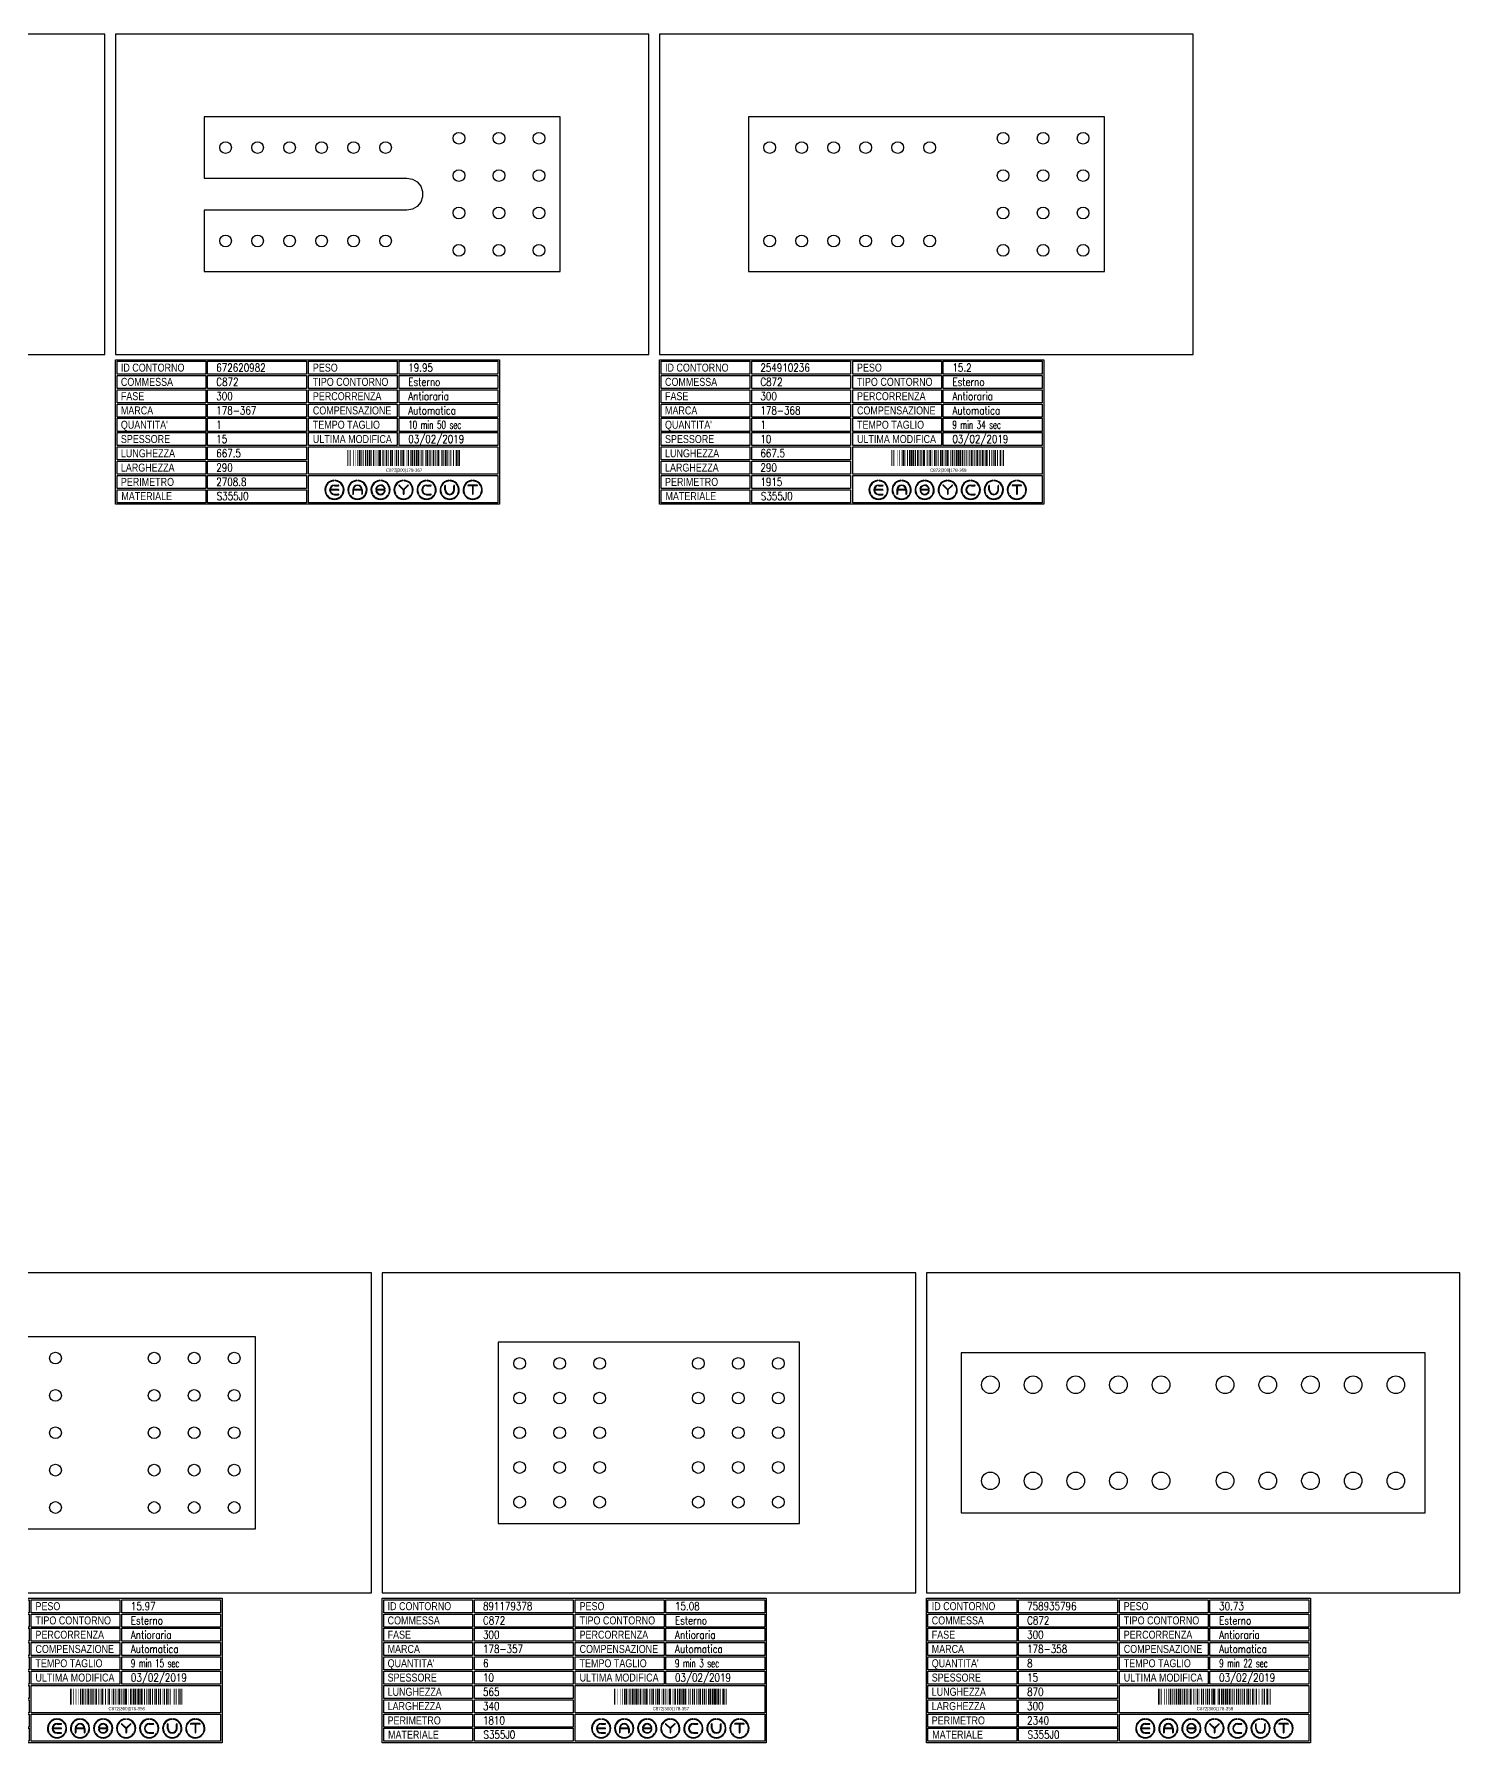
# Model space of a CAD drawing. Header units: millimetres. Extents: x 10000 to 53102, y 10000 to 35064.
# Drawn here: x 18008 to 20680, y 10000 to 13202 of the extents above; entities that cross this region are included whole.
import ezdxf
from ezdxf.enums import TextEntityAlignment as Align

# ---------------------------------------------------------------- set-up
doc = ezdxf.new("R2010")
doc.units = ezdxf.units.MM
doc.styles.add('EasyCutStyle', font='romans.shx', dxfattribs={"width": 0.8})
doc.styles.add('EasyCutStyle1', font='arial.ttf', dxfattribs={"width": 0.8})

# ---------------------------------------------------------------- blocks, each defined once
blk = doc.blocks.new('BlockShape01')
at = {"color": 253}
blk.add_lwpolyline([(0, 0), (720, 0), (720, -271), (0, -271)], close=True, dxfattribs=at)
at = {"color": 2}
for points in [[(3, -2.9), (169.3, -2.9), (169.3, -27.3), (3, -27.3)], [(3, -2.9), (169.3, -2.9), (169.3, -27.3), (3, -27.3)], [(3, -29.6), (169.3, -29.6), (169.3, -54), (3, -54)], [(361.9, -2.9), (528.3, -2.9), (528.3, -27.3), (361.9, -27.3)], [(361.9, -29.6), (528.3, -29.6), (528.3, -54), (361.9, -54)], [(3, -56.4), (169.3, -56.4), (169.3, -80.8), (3, -80.8)], [(361.9, -56.4), (528.3, -56.4), (528.3, -80.8), (361.9, -80.8)], [(3, -83.1), (169.3, -83.1), (169.3, -107.6), (3, -107.6)], [(361.9, -83.1), (528.3, -83.1), (528.3, -107.6), (361.9, -107.6)], [(3, -109.9), (169.3, -109.9), (169.3, -134.3), (3, -134.3)], [(361.9, -109.9), (528.3, -109.9), (528.3, -134.3), (361.9, -134.3)], [(3, -136.7), (169.3, -136.7), (169.3, -161.1), (3, -161.1)], [(361.9, -136.7), (528.3, -136.7), (528.3, -161.1), (361.9, -161.1)], [(3, -163.4), (169.3, -163.4), (169.3, -187.9), (3, -187.9)], [(3, -190.2), (169.3, -190.2), (169.3, -214.6), (3, -214.6)], [(3, -217), (169.3, -217), (169.3, -241.4), (3, -241.4)], [(3, -243.7), (169.3, -243.7), (169.3, -268.1), (3, -268.1)]]:
    blk.add_lwpolyline(points, close=True, dxfattribs=at)
at = {"color": 1}
for points in [[(172.7, -2.9), (358.1, -2.9), (358.1, -27.3), (172.7, -27.3)], [(172.7, -29.6), (358.1, -29.6), (358.1, -54), (172.7, -54)], [(531.6, -2.9), (717, -2.9), (717, -27.3), (531.6, -27.3)], [(531.6, -29.6), (717, -29.6), (717, -54), (531.6, -54)], [(172.7, -56.4), (358.1, -56.4), (358.1, -80.8), (172.7, -80.8)], [(531.6, -56.4), (717, -56.4), (717, -80.8), (531.6, -80.8)], [(172.7, -83.1), (358.1, -83.1), (358.1, -107.6), (172.7, -107.6)], [(531.6, -83.1), (717, -83.1), (717, -107.6), (531.6, -107.6)], [(172.7, -109.9), (358.1, -109.9), (358.1, -134.3), (172.7, -134.3)], [(531.6, -109.9), (717, -109.9), (717, -134.3), (531.6, -134.3)], [(172.7, -136.7), (358.1, -136.7), (358.1, -161.1), (172.7, -161.1)], [(531.6, -136.7), (717, -136.7), (717, -161.1), (531.6, -161.1)], [(172.7, -163.4), (358.1, -163.4), (358.1, -187.9), (172.7, -187.9)], [(172.7, -190.2), (358.1, -190.2), (358.1, -214.6), (172.7, -214.6)], [(361.9, -163.4), (717, -163.4), (717, -214.6), (361.9, -214.6)], [(172.7, -217), (358.1, -217), (358.1, -241.4), (172.7, -241.4)], [(361.9, -217), (717, -217), (717, -268.1), (361.9, -268.1)], [(172.7, -243.7), (358.1, -243.7), (358.1, -268.1), (172.7, -268.1)]]:
    blk.add_lwpolyline(points, close=True, dxfattribs=at)
at = {"color": 161, "style": 'EasyCutStyle1', "width": 0.8}
for s, p in [('ID CONTORNO', (10.1, -22.4)), ('PESO', (370, -22.4)), ('COMMESSA', (10.1, -49.1)), ('FASE', (10.1, -75.9)), ('TIPO CONTORNO', (370, -49.1)), ('PERCORRENZA', (370, -75.9)), ('MARCA', (10.1, -102.6)), ('COMPENSAZIONE', (370, -102.6)), ("QUANTITA'", (10.1, -129.4)), ('TEMPO TAGLIO', (370, -129.4)), ('SPESSORE', (10.1, -156.2)), ('ULTIMA MODIFICA', (370, -156.2)), ('LUNGHEZZA', (10.1, -182.9)), ('LARGHEZZA', (10.1, -209.7)), ('PERIMETRO', (10.1, -236.5)), ('MATERIALE', (11, -263.2))]:
    blk.add_text(s, height=15, dxfattribs=at).set_placement(p)
at = {"style": 'EasyCutStyle'}
for tag, p, width in [('IDSHAPE', (188.9, -22.4), 0.8), ('WEIGTHSHAPE', (548.8, -22.4), 0.8), ('ORDERSHAPE', (188.9, -49.1), 0.8), ('PHASESHAPE', (188.9, -75.9), 0.8), ('TYPESHAPE', (548.8, -49.1), 0.8), ('JOUSHAPE', (548.8, -75.9), 0.8), ('MKSHAPE', (188.9, -102.6), 0.8), ('COMPSHAPE', (548.8, -102.6), 0.8), ('QTASHAPE', (188.9, -129.4), 0.8), ('TIMECUTSHAPE', (548.8, -129.4), 0.65), ('TKSHAPE', (188.9, -156.2), 0.8), ('LASTMODIFYSHAPE', (548.8, -156.2), 0.8), ('LENGTHSHAPE', (188.9, -182.9), 0.8), ('HEIGHTSHAPE', (188.9, -209.7), 0.8), ('PERIMETERSHAPE', (188.9, -236.5), 0.8), ('MATSHAPE', (189.8, -263.2), 0.8)]:
    blk.add_attdef(tag, p, '', height=15, dxfattribs=dict(at, width=width))
blk = doc.blocks.new('Logo')
for color, points in [(140, [(-144.9, -7.2, -1), (-145.9, -7.6, -0.520567), (-131.2, 17.9, -1), (-131.1, 16.9, 0.520567)]), (256, [(-121.7, 0.5), (-137.5, 0.5, -0.394366), (-129.6, 7.9), (-121.7, 7.9, 1), (-121.7, 9), (-129.6, 9, 1), (-129.6, -9), (-121.7, -9, 1), (-121.7, -7.9), (-129.6, -7.9, -0.394366), (-137.5, -0.5), (-121.7, -0.5, 1)]), (140, [(-114.3, -7.2, 1), (-113.3, -7.6, 0.520567), (-128, 17.9, 0.916853), (-128.2, 16.9, 0.043377), (-128.1, 16.9, -0.520567)]), (140, [(-101.7, -7.2, -1), (-102.7, -7.6, -0.520567), (-88, 17.9, -1), (-87.9, 16.9, 0.520567)]), (140, [(-71.1, -7.2, 1), (-70.1, -7.6, 0.520567), (-84.8, 17.9, 1), (-84.9, 16.9, -0.520567)]), (140, [(-58.5, -7.2, -1), (-59.5, -7.6, -0.520567), (-44.8, 17.9, -1), (-44.7, 16.9, 0.520567)]), (256, [(-36.6, -0.5, -0.486114), (-35.5, -1.9, -0.776377), (-50.9, -2, 1), (-51.9, -2.3, 0.776377), (-34.5, -2.1, 0.486114), (-36.6, 0.5), (-49.8, 0.5, -0.486114), (-50.9, 1.9, -0.776377), (-35.5, 2, 1), (-34.5, 2.3, 0.776377), (-51.9, 2.1, 0.486114), (-49.8, -0.5)]), (140, [(-27.9, -7.2, 1), (-26.9, -7.6, 0.520567), (-41.6, 17.9, 1), (-41.7, 16.9, -0.520567)]), (140, [(-15.3, -7.2, -1), (-16.3, -7.6, -0.520567), (-1.6, 17.9, -1), (-1.5, 16.9, 0.520567)]), (256, [(0, 0.8), (-8.1, 8.8, 1), (-8.8, 8.1), (-0.5, -0.2), (-0.5, -7.9, 1), (0.5, -7.9), (0.5, -0.2), (8.8, 8.1, 1), (8.1, 8.8)]), (140, [(15.3, -7.2, 1), (16.3, -7.6, 0.520567), (1.6, 17.9, 1), (1.5, 16.9, -0.520567)]), (140, [(27.9, -7.2, -1), (26.9, -7.6, -0.520567), (41.6, 17.9, -1), (41.7, 16.9, 0.520567)]), (256, [(43.2, -9), (51.1, -9, 1), (51.1, -7.9), (43.2, -7.9, -1), (43.2, 7.9), (51.1, 7.9, 1), (51.1, 9), (43.2, 9, 1)]), (140, [(58.5, -7.2, 1), (59.5, -7.6, 0.520567), (44.8, 17.9, 1), (44.7, 16.9, -0.520567)]), (140, [(71.1, -7.2, -1), (70.1, -7.6, -0.520567), (84.8, 17.9, -1), (84.9, 16.9, 0.520567)]), (256, [(78.5, 0), (78.5, 7.9, 1), (77.4, 7.9), (77.4, 0, 1), (95.4, 0), (95.4, 7.9, 1), (94.3, 7.9), (94.3, 0, -1)]), (140, [(101.7, -7.2, 1), (102.7, -7.6, 0.520567), (88, 17.9, 1), (87.9, 16.9, -0.520567)]), (140, [(114.3, -7.2, -1), (113.3, -7.6, -0.520567), (128, 17.9, -1), (128.1, 16.9, 0.520567)]), (256, [(121.1, 9, 1), (121.1, 7.9), (129.1, 7.9), (129.1, -7.9, 1), (130.1, -7.9), (130.1, 7.9), (138.1, 7.9, 1), (138.1, 9)]), (140, [(144.9, -7.2, 1), (145.9, -7.6, 0.520567), (131.2, 17.9, 1), (131.1, 16.9, -0.520567)]), (140, [(-114.9, -10.3, 1), (-115.7, -9.7, -0.520567), (-143.5, -9.7, 1), (-144.3, -10.3, 0.520567)]), (140, [(-71.7, -10.3, 1), (-72.5, -9.7, -0.520567), (-100.3, -9.7, 1), (-101.1, -10.3, 0.520567)]), (140, [(-28.5, -10.3, 1), (-29.3, -9.7, -0.520567), (-57.1, -9.7, 1), (-57.9, -10.3, 0.520567)]), (140, [(14.7, -10.3, 1), (13.9, -9.7, -0.520567), (-13.9, -9.7, 1), (-14.7, -10.3, 0.520567)]), (140, [(57.9, -10.3, 1), (57.1, -9.7, -0.520567), (29.3, -9.7, 1), (28.5, -10.3, 0.520567)]), (140, [(101.1, -10.3, 1), (100.3, -9.7, -0.520567), (72.5, -9.7, 1), (71.7, -10.3, 0.520567)]), (140, [(144.3, -10.3, 1), (143.5, -9.7, -0.520567), (115.7, -9.7, 1), (114.9, -10.3, 0.520567)])]:
    blk.add_hatch(color=color).paths.add_polyline_path(points)
h = blk.add_hatch(color=256)
h.paths.add_polyline_path([(-78.5, -0.5), (-78.5, -7.9, 1), (-77.4, -7.9), (-77.4, 0, 1), (-95.4, 0), (-95.4, -7.9, 1), (-94.3, -7.9), (-94.3, -0.5)])
h.paths.add_polyline_path([(-94.3, 0.5, -0.933992), (-78.5, 0.5)], flags=16)
for p, q in [((-121.7, 0.5), (-137.5, 0.5)), ((-129.6, 9), (-121.7, 9)), ((-129.6, 7.9), (-121.7, 7.9)), ((-95.4, 0), (-95.4, -7.9)), ((-78.5, 0.5), (-94.3, 0.5)), ((-77.4, 0), (-77.4, -7.9)), ((-36.6, 0.5), (-49.8, 0.5)), ((-0.5, -0.2), (-8.8, 8.1)), ((0, 0.8), (-8.1, 8.8)), ((0, 0.8), (8.1, 8.8)), ((0.5, -0.2), (8.8, 8.1)), ((43.2, 9), (51.1, 9)), ((43.2, 7.9), (51.1, 7.9)), ((77.4, 0), (77.4, 7.9)), ((78.5, 0), (78.5, 7.9)), ((94.3, 0), (94.3, 7.9)), ((95.4, 0), (95.4, 7.9)), ((138.1, 9), (121.1, 9)), ((129.1, 7.9), (121.1, 7.9)), ((129.1, 7.9), (129.1, -7.9)), ((130.1, 7.9), (130.1, -7.9)), ((138.1, 7.9), (130.1, 7.9)), ((-121.7, -0.5), (-137.5, -0.5)), ((-129.6, -7.9), (-121.7, -7.9)), ((-129.6, -9), (-121.7, -9)), ((-94.3, -0.5), (-94.3, -7.9)), ((-78.5, -0.5), (-94.3, -0.5)), ((-78.5, -0.5), (-78.5, -7.9)), ((-36.6, -0.5), (-49.8, -0.5)), ((-0.5, -0.2), (-0.5, -7.9)), ((0.5, -0.2), (0.5, -7.9)), ((43.2, -7.9), (51.1, -7.9)), ((43.2, -9), (51.1, -9))]:
    blk.add_line(p, q)
at = {"color": 140}
for centre, radius, start, end in [((-129.6, 0), 18, 95, 205), ((-129.6, 0), 16.9, 95, 205), ((-131.1, 17.4), 0.54, 275, 95), ((-128.1, 17.4), 0.54, 85, 265), ((-129.6, 0), 16.9, 335, 85), ((-129.6, 0), 18, 335, 85), ((-86.4, 0), 18, 95, 205), ((-86.4, 0), 16.9, 95, 205), ((-87.9, 17.4), 0.54, 275, 95), ((-84.9, 17.4), 0.54, 85, 265), ((-86.4, 0), 16.9, 335, 85), ((-86.4, 0), 18, 335, 85), ((-43.2, 0), 18, 95, 205), ((-43.2, 0), 16.9, 95, 205), ((-44.7, 17.4), 0.54, 275, 95), ((-41.7, 17.4), 0.54, 85, 265), ((-43.2, 0), 16.9, 335, 85), ((-43.2, 0), 18, 335, 85), ((0, 0), 18, 95, 205), ((0, 0), 16.9, 95, 205), ((-1.5, 17.4), 0.54, 275, 95), ((1.5, 17.4), 0.54, 85, 265), ((0, 0), 16.9, 335, 85), ((0, 0), 18, 335, 85), ((43.2, 0), 18, 95, 205), ((43.2, 0), 16.9, 95, 205), ((41.7, 17.4), 0.54, 275, 95), ((44.7, 17.4), 0.54, 85, 265), ((43.2, 0), 16.9, 335, 85), ((43.2, 0), 18, 335, 85), ((86.4, 0), 18, 95, 205), ((86.4, 0), 16.9, 95, 205), ((84.9, 17.4), 0.54, 275, 95), ((87.9, 17.4), 0.54, 85, 265), ((86.4, 0), 16.9, 335, 85), ((86.4, 0), 18, 335, 85), ((129.6, 0), 18, 95, 205), ((129.6, 0), 16.9, 95, 205), ((128.1, 17.4), 0.54, 275, 95), ((131.1, 17.4), 0.54, 85, 265), ((129.6, 0), 16.9, 335, 85), ((129.6, 0), 18, 335, 85), ((-145.4, -7.4), 0.54, 205, 25), ((-143.9, -10), 0.54, 35, 215), ((-129.6, 0), 18, 215, 325), ((-129.6, 0), 16.9, 215, 325), ((-115.3, -10), 0.54, 325, 145), ((-113.8, -7.4), 0.54, 155, 335), ((-102.2, -7.4), 0.54, 205, 25), ((-100.7, -10), 0.54, 35, 215), ((-86.4, 0), 18, 215, 325), ((-86.4, 0), 16.9, 215, 325), ((-72.1, -10), 0.54, 325, 145), ((-70.6, -7.4), 0.54, 155, 335), ((-59, -7.4), 0.54, 205, 25), ((-57.5, -10), 0.54, 35, 215), ((-43.2, 0), 18, 215, 325), ((-43.2, 0), 16.9, 215, 325), ((-28.9, -10), 0.54, 325, 145), ((-27.4, -7.4), 0.54, 155, 335), ((-15.8, -7.4), 0.54, 205, 25), ((-14.3, -10), 0.54, 35, 215), ((0, 0), 18, 215, 325), ((0, 0), 16.9, 215, 325), ((14.3, -10), 0.54, 325, 145), ((15.8, -7.4), 0.54, 155, 335), ((27.4, -7.4), 0.54, 205, 25), ((28.9, -10), 0.54, 35, 215), ((43.2, 0), 18, 215, 325), ((43.2, 0), 16.9, 215, 325), ((57.5, -10), 0.54, 325, 145), ((59, -7.4), 0.54, 155, 335), ((70.6, -7.4), 0.54, 205, 25), ((72.1, -10), 0.54, 35, 215), ((86.4, 0), 18, 215, 325), ((86.4, 0), 16.9, 215, 325), ((100.7, -10), 0.54, 325, 145), ((102.2, -7.4), 0.54, 155, 335), ((113.8, -7.4), 0.54, 205, 25), ((115.3, -10), 0.54, 35, 215), ((129.6, 0), 18, 215, 325), ((129.6, 0), 16.9, 215, 325), ((143.9, -10), 0.54, 325, 145), ((145.4, -7.4), 0.54, 155, 335)]:
    blk.add_arc(centre, radius, start, end, dxfattribs=at)
for centre, radius, start, end in [((-129.6, 0), 9, 90, 270), ((-129.6, 0), 7.92, 90, 176.0904), ((-121.7, 8.5), 0.54, 270, 90), ((-121.7, 0), 0.54, 270, 90), ((-86.4, 0), 9, 0, 180), ((-86.4, 0), 7.92, 3.9096, 176.0904), ((-49.8, 1.6), 2.16, 166.2998, 270), ((-43.2, 0), 9, 15, 166.2998), ((-43.2, 0), 7.92, 15, 166.2998), ((-49.8, 1.6), 1.08, 166.2998, 270), ((-36.6, -1.6), 2.16, 346.2998, 90), ((-35, 2.2), 0.54, 195, 15), ((-8.5, 8.5), 0.54, 45, 225), ((8.5, 8.5), 0.54, 315, 135), ((43.2, 0), 9, 90, 270), ((43.2, 0), 7.92, 90, 270), ((51.1, 8.5), 0.54, 270, 90), ((77.9, 7.9), 0.54, 0, 180), ((86.4, 0), 9, 180, 0), ((86.4, 0), 7.92, 180, 0), ((94.9, 7.9), 0.54, 0, 180), ((121.1, 8.5), 0.54, 90, 270), ((138.1, 8.5), 0.54, 270, 90), ((-129.6, 0), 7.92, 183.9096, 270), ((-121.7, -8.5), 0.54, 270, 90), ((-94.9, -7.9), 0.54, 180, 0), ((-77.9, -7.9), 0.54, 180, 0), ((-51.4, -2.2), 0.54, 15, 195), ((-43.2, 0), 9, 195, 346.2998), ((-43.2, 0), 7.92, 195, 346.2998), ((-36.6, -1.6), 1.08, 346.2998, 90), ((0, -7.9), 0.54, 180, 0), ((51.1, -8.5), 0.54, 270, 90), ((129.6, -7.9), 0.54, 180, 0)]:
    blk.add_arc(centre, radius, start, end)
blk = doc.blocks.new('039544733_128', base_point=(322.5, -340))
at = {"linetype": 'Continuous'}
for points, const_width in [([(323.5, -340), (323.5, -310)], 2), ([(326, -340), (326, -310)], 1), ([(329, -340), (329, -310)], 1), ([(334, -340), (334, -310)], 1), ([(338, -340), (338, -310)], 1), ([(342.5, -340), (342.5, -310)], 2), ([(346, -340), (346, -310)], 3), ([(349, -340), (349, -310)], 1), ([(352.5, -340), (352.5, -310)], 2), ([(357, -340), (357, -310)], 3), ([(360.5, -340), (360.5, -310)], 2), ([(364, -340), (364, -310)], 3), ([(367.5, -340), (367.5, -310)], 2), ([(372, -340), (372, -310)], 3), ([(376, -340), (376, -310)], 1), ([(378, -340), (378, -310)], 1), ([(380, -340), (380, -310)], 1), ([(383.5, -340), (383.5, -310)], 4), ([(389.5, -340), (389.5, -310)], 2), ([(393, -340), (393, -310)], 1), ([(396, -340), (396, -310)], 3), ([(400, -340), (400, -310)], 1), ([(404, -340), (404, -310)], 3), ([(407.5, -340), (407.5, -310)], 2), ([(411, -340), (411, -310)], 1), ([(415, -340), (415, -310)], 3), ([(418.5, -340), (418.5, -310)], 2), ([(422, -340), (422, -310)], 1), ([(424, -340), (424, -310)], 1), ([(427.5, -340), (427.5, -310)], 4), ([(433, -340), (433, -310)], 1), ([(437, -340), (437, -310)], 3), ([(441.5, -340), (441.5, -310)], 2), ([(445, -340), (445, -310)], 3), ([(448.5, -340), (448.5, -310)], 2), ([(452, -340), (452, -310)], 3), ([(456, -340), (456, -310)], 3), ([(459, -340), (459, -310)], 1), ([(462.5, -340), (462.5, -310)], 2), ([(466, -340), (466, -310)], 1), ([(469.5, -340), (469.5, -310)], 2), ([(473, -340), (473, -310)], 3), ([(477.5, -340), (477.5, -310)], 2), ([(481, -340), (481, -310)], 1), ([(484, -340), (484, -310)], 3), ([(488.5, -340), (488.5, -310)], 2), ([(492, -340), (492, -310)], 3), ([(496, -340), (496, -310)], 1), ([(499.5, -340), (499.5, -310)], 2), ([(504, -340), (504, -310)], 3), ([(507, -340), (507, -310)], 1), ([(510.5, -340), (510.5, -310)], 2), ([(516, -340), (516, -310)], 1), ([(519, -340), (519, -310)], 1), ([(521.5, -340), (521.5, -310)], 2), ([(527, -340), (527, -310)], 3), ([(530, -340), (530, -310)], 1), ([(532.5, -340), (532.5, -310)], 2)]:
    blk.add_lwpolyline(points, dxfattribs=dict(at, const_width=const_width))
blk.add_text('C872|300|178-356', height=6).set_placement((429, -350.5), align=Align.CENTER)
blk = doc.blocks.new('891179378_128', base_point=(322.5, -350))
at = {"linetype": 'Continuous'}
for points, const_width in [([(323.5, -350), (323.5, -320)], 2), ([(326, -350), (326, -320)], 1), ([(329, -350), (329, -320)], 1), ([(334, -350), (334, -320)], 1), ([(338, -350), (338, -320)], 1), ([(342.5, -350), (342.5, -320)], 2), ([(346, -350), (346, -320)], 3), ([(349, -350), (349, -320)], 1), ([(352.5, -350), (352.5, -320)], 2), ([(357, -350), (357, -320)], 3), ([(360.5, -350), (360.5, -320)], 2), ([(364, -350), (364, -320)], 3), ([(367.5, -350), (367.5, -320)], 2), ([(372, -350), (372, -320)], 3), ([(376, -350), (376, -320)], 1), ([(378, -350), (378, -320)], 1), ([(380, -350), (380, -320)], 1), ([(383.5, -350), (383.5, -320)], 4), ([(389.5, -350), (389.5, -320)], 2), ([(393, -350), (393, -320)], 1), ([(396, -350), (396, -320)], 3), ([(400, -350), (400, -320)], 1), ([(404, -350), (404, -320)], 3), ([(407.5, -350), (407.5, -320)], 2), ([(411, -350), (411, -320)], 1), ([(415, -350), (415, -320)], 3), ([(418.5, -350), (418.5, -320)], 2), ([(422, -350), (422, -320)], 1), ([(424, -350), (424, -320)], 1), ([(427.5, -350), (427.5, -320)], 4), ([(433, -350), (433, -320)], 1), ([(437, -350), (437, -320)], 3), ([(441.5, -350), (441.5, -320)], 2), ([(445, -350), (445, -320)], 3), ([(448.5, -350), (448.5, -320)], 2), ([(452, -350), (452, -320)], 3), ([(456, -350), (456, -320)], 3), ([(459, -350), (459, -320)], 1), ([(462.5, -350), (462.5, -320)], 2), ([(466, -350), (466, -320)], 1), ([(469.5, -350), (469.5, -320)], 2), ([(473, -350), (473, -320)], 3), ([(477.5, -350), (477.5, -320)], 2), ([(481, -350), (481, -320)], 1), ([(484, -350), (484, -320)], 3), ([(488.5, -350), (488.5, -320)], 2), ([(492, -350), (492, -320)], 3), ([(496, -350), (496, -320)], 1), ([(500, -350), (500, -320)], 3), ([(503.5, -350), (503.5, -320)], 2), ([(507, -350), (507, -320)], 3), ([(511.5, -350), (511.5, -320)], 4), ([(515.5, -350), (515.5, -320)], 2), ([(518.5, -350), (518.5, -320)], 2), ([(521.5, -350), (521.5, -320)], 2), ([(527, -350), (527, -320)], 3), ([(530, -350), (530, -320)], 1), ([(532.5, -350), (532.5, -320)], 2)]:
    blk.add_lwpolyline(points, dxfattribs=dict(at, const_width=const_width))
blk.add_text('C872|300|178-357', height=6).set_placement((429, -360.5), align=Align.CENTER)
blk = doc.blocks.new('758935796_128', base_point=(475, -370))
at = {"linetype": 'Continuous'}
for points, const_width in [([(476, -370), (476, -340)], 2), ([(478.5, -370), (478.5, -340)], 1), ([(481.5, -370), (481.5, -340)], 1), ([(486.5, -370), (486.5, -340)], 1), ([(490.5, -370), (490.5, -340)], 1), ([(495, -370), (495, -340)], 2), ([(498.5, -370), (498.5, -340)], 3), ([(501.5, -370), (501.5, -340)], 1), ([(505, -370), (505, -340)], 2), ([(509.5, -370), (509.5, -340)], 3), ([(513, -370), (513, -340)], 2), ([(516.5, -370), (516.5, -340)], 3), ([(520, -370), (520, -340)], 2), ([(524.5, -370), (524.5, -340)], 3), ([(528.5, -370), (528.5, -340)], 1), ([(530.5, -370), (530.5, -340)], 1), ([(532.5, -370), (532.5, -340)], 1), ([(536, -370), (536, -340)], 4), ([(542, -370), (542, -340)], 2), ([(545.5, -370), (545.5, -340)], 1), ([(548.5, -370), (548.5, -340)], 3), ([(552.5, -370), (552.5, -340)], 1), ([(556.5, -370), (556.5, -340)], 3), ([(560, -370), (560, -340)], 2), ([(563.5, -370), (563.5, -340)], 1), ([(567.5, -370), (567.5, -340)], 3), ([(571, -370), (571, -340)], 2), ([(574.5, -370), (574.5, -340)], 1), ([(576.5, -370), (576.5, -340)], 1), ([(580, -370), (580, -340)], 4), ([(585.5, -370), (585.5, -340)], 1), ([(589.5, -370), (589.5, -340)], 3), ([(594, -370), (594, -340)], 2), ([(597.5, -370), (597.5, -340)], 3), ([(601, -370), (601, -340)], 2), ([(604.5, -370), (604.5, -340)], 3), ([(608.5, -370), (608.5, -340)], 3), ([(611.5, -370), (611.5, -340)], 1), ([(615, -370), (615, -340)], 2), ([(618.5, -370), (618.5, -340)], 1), ([(622, -370), (622, -340)], 2), ([(625.5, -370), (625.5, -340)], 3), ([(630, -370), (630, -340)], 2), ([(633.5, -370), (633.5, -340)], 1), ([(636.5, -370), (636.5, -340)], 3), ([(641, -370), (641, -340)], 2), ([(644.5, -370), (644.5, -340)], 3), ([(648.5, -370), (648.5, -340)], 1), ([(652.5, -370), (652.5, -340)], 3), ([(655.5, -370), (655.5, -340)], 1), ([(659, -370), (659, -340)], 2), ([(662.5, -370), (662.5, -340)], 1), ([(665.5, -370), (665.5, -340)], 1), ([(670, -370), (670, -340)], 2), ([(674, -370), (674, -340)], 2), ([(679.5, -370), (679.5, -340)], 3), ([(682.5, -370), (682.5, -340)], 1), ([(685, -370), (685, -340)], 2)]:
    blk.add_lwpolyline(points, dxfattribs=dict(at, const_width=const_width))
blk.add_text('C872|300|178-358', height=6).set_placement((581.5, -380.5), align=Align.CENTER)
blk = doc.blocks.new('672620982_128', base_point=(373.75, -375))
at = {"linetype": 'Continuous'}
for points, const_width in [([(374.75, -375), (374.75, -345)], 2), ([(377.25, -375), (377.25, -345)], 1), ([(380.25, -375), (380.25, -345)], 1), ([(385.25, -375), (385.25, -345)], 1), ([(389.25, -375), (389.25, -345)], 1), ([(393.75, -375), (393.75, -345)], 2), ([(397.25, -375), (397.25, -345)], 3), ([(400.25, -375), (400.25, -345)], 1), ([(403.75, -375), (403.75, -345)], 2), ([(408.25, -375), (408.25, -345)], 3), ([(411.75, -375), (411.75, -345)], 2), ([(415.25, -375), (415.25, -345)], 3), ([(418.75, -375), (418.75, -345)], 2), ([(423.25, -375), (423.25, -345)], 3), ([(427.25, -375), (427.25, -345)], 1), ([(429.25, -375), (429.25, -345)], 1), ([(431.25, -375), (431.25, -345)], 1), ([(434.75, -375), (434.75, -345)], 4), ([(440.75, -375), (440.75, -345)], 2), ([(444.25, -375), (444.25, -345)], 1), ([(447.25, -375), (447.25, -345)], 3), ([(451.25, -375), (451.25, -345)], 1), ([(455.25, -375), (455.25, -345)], 3), ([(458.75, -375), (458.75, -345)], 2), ([(462.25, -375), (462.25, -345)], 1), ([(466.25, -375), (466.25, -345)], 3), ([(469.75, -375), (469.75, -345)], 2), ([(473.25, -375), (473.25, -345)], 1), ([(475.25, -375), (475.25, -345)], 1), ([(478.75, -375), (478.75, -345)], 4), ([(484.25, -375), (484.25, -345)], 1), ([(488.25, -375), (488.25, -345)], 3), ([(492.75, -375), (492.75, -345)], 2), ([(496.25, -375), (496.25, -345)], 3), ([(499.75, -375), (499.75, -345)], 2), ([(503.25, -375), (503.25, -345)], 3), ([(507.25, -375), (507.25, -345)], 3), ([(510.25, -375), (510.25, -345)], 1), ([(513.75, -375), (513.75, -345)], 2), ([(517.25, -375), (517.25, -345)], 1), ([(520.75, -375), (520.75, -345)], 2), ([(524.25, -375), (524.25, -345)], 3), ([(528.75, -375), (528.75, -345)], 2), ([(532.25, -375), (532.25, -345)], 1), ([(535.25, -375), (535.25, -345)], 3), ([(539.75, -375), (539.75, -345)], 2), ([(544.25, -375), (544.25, -345)], 3), ([(547.25, -375), (547.25, -345)], 1), ([(551.25, -375), (551.25, -345)], 3), ([(554.75, -375), (554.75, -345)], 2), ([(558.25, -375), (558.25, -345)], 3), ([(561.25, -375), (561.25, -345)], 1), ([(564.25, -375), (564.25, -345)], 1), ([(567.75, -375), (567.75, -345)], 2), ([(572.75, -375), (572.75, -345)], 2), ([(578.25, -375), (578.25, -345)], 3), ([(581.25, -375), (581.25, -345)], 1), ([(583.75, -375), (583.75, -345)], 2)]:
    blk.add_lwpolyline(points, dxfattribs=dict(at, const_width=const_width))
blk.add_text('C872|300|178-367', height=6).set_placement((480.25, -385.5), align=Align.CENTER)
blk = doc.blocks.new('254910236_128', base_point=(373.75, -375))
at = {"linetype": 'Continuous'}
for points, const_width in [([(374.75, -375), (374.75, -345)], 2), ([(377.25, -375), (377.25, -345)], 1), ([(380.25, -375), (380.25, -345)], 1), ([(385.25, -375), (385.25, -345)], 1), ([(389.25, -375), (389.25, -345)], 1), ([(393.75, -375), (393.75, -345)], 2), ([(397.25, -375), (397.25, -345)], 3), ([(400.25, -375), (400.25, -345)], 1), ([(403.75, -375), (403.75, -345)], 2), ([(408.25, -375), (408.25, -345)], 3), ([(411.75, -375), (411.75, -345)], 2), ([(415.25, -375), (415.25, -345)], 3), ([(418.75, -375), (418.75, -345)], 2), ([(423.25, -375), (423.25, -345)], 3), ([(427.25, -375), (427.25, -345)], 1), ([(429.25, -375), (429.25, -345)], 1), ([(431.25, -375), (431.25, -345)], 1), ([(434.75, -375), (434.75, -345)], 4), ([(440.75, -375), (440.75, -345)], 2), ([(444.25, -375), (444.25, -345)], 1), ([(447.25, -375), (447.25, -345)], 3), ([(451.25, -375), (451.25, -345)], 1), ([(455.25, -375), (455.25, -345)], 3), ([(458.75, -375), (458.75, -345)], 2), ([(462.25, -375), (462.25, -345)], 1), ([(466.25, -375), (466.25, -345)], 3), ([(469.75, -375), (469.75, -345)], 2), ([(473.25, -375), (473.25, -345)], 1), ([(475.25, -375), (475.25, -345)], 1), ([(478.75, -375), (478.75, -345)], 4), ([(484.25, -375), (484.25, -345)], 1), ([(488.25, -375), (488.25, -345)], 3), ([(492.75, -375), (492.75, -345)], 2), ([(496.25, -375), (496.25, -345)], 3), ([(499.75, -375), (499.75, -345)], 2), ([(503.25, -375), (503.25, -345)], 3), ([(507.25, -375), (507.25, -345)], 3), ([(510.25, -375), (510.25, -345)], 1), ([(513.75, -375), (513.75, -345)], 2), ([(517.25, -375), (517.25, -345)], 1), ([(520.75, -375), (520.75, -345)], 2), ([(524.25, -375), (524.25, -345)], 3), ([(528.75, -375), (528.75, -345)], 2), ([(532.25, -375), (532.25, -345)], 1), ([(535.25, -375), (535.25, -345)], 3), ([(539.75, -375), (539.75, -345)], 2), ([(544.25, -375), (544.25, -345)], 3), ([(547.25, -375), (547.25, -345)], 1), ([(551.25, -375), (551.25, -345)], 3), ([(554.25, -375), (554.25, -345)], 1), ([(557.75, -375), (557.75, -345)], 2), ([(561.75, -375), (561.75, -345)], 2), ([(565.25, -375), (565.25, -345)], 1), ([(568.25, -375), (568.25, -345)], 3), ([(572.75, -375), (572.75, -345)], 2), ([(578.25, -375), (578.25, -345)], 3), ([(581.25, -375), (581.25, -345)], 1), ([(583.75, -375), (583.75, -345)], 2)]:
    blk.add_lwpolyline(points, dxfattribs=dict(at, const_width=const_width))
blk.add_text('C872|300|178-368', height=6).set_placement((480.25, -385.5), align=Align.CENTER)

msp = doc.modelspace()

# ---------------------------------------------------------------- linework, layer by layer
for p, q in [((18140, 13202), (17140, 13202)), ((18140, 12602), (18140, 13202)), ((19160, 13202), (18160, 13202)), ((18160, 13202), (18160, 12602)), ((19160, 12602), (19160, 13202)), ((20180, 13202), (19180, 13202)), ((19180, 13202), (19180, 12602)), ((20180, 12602), (20180, 13202)), ((17140, 12602), (18140, 12602)), ((18160, 12602), (19160, 12602)), ((19180, 12602), (20180, 12602)), ((18640, 10881), (17640, 10881)), ((18640, 10281), (18640, 10881)), ((19660, 10881), (18660, 10881)), ((18660, 10881), (18660, 10281)), ((19660, 10281), (19660, 10881)), ((20680, 10881), (19680, 10881)), ((19680, 10881), (19680, 10281)), ((20680, 10281), (20680, 10881)), ((17640, 10281), (18640, 10281)), ((18660, 10281), (19660, 10281)), ((19680, 10281), (20680, 10281))]:
    msp.add_line(p, q)
at = {"color": 2}
for points in [[(18326.3, 12757), (18993.8, 12757), (18993.8, 13047), (18326.3, 13047), (18326.3, 12932), (18706.3, 12932), (18716.8, 12930), (18725.8, 12925), (18732.3, 12917), (18735.8, 12907), (18735.8, 12897), (18732.3, 12887), (18725.8, 12879), (18716.8, 12874), (18706.3, 12872), (18326.3, 12872)], [(19346.3, 12757), (20013.8, 12757), (20013.8, 13047), (19346.3, 13047)], [(17857.5, 10401), (18422.5, 10401), (18422.5, 10761), (17857.5, 10761)], [(18877.5, 10411), (19442.5, 10411), (19442.5, 10751), (18877.5, 10751)], [(19745, 10431), (20615, 10431), (20615, 10731), (19745, 10731)]]:
    msp.add_lwpolyline(points, close=True, dxfattribs=at)
at = {"color": 4}
for centre, radius in [((18366.3, 12989.5), 11), ((18426.3, 12989.5), 11), ((18486.3, 12989.5), 11), ((18546.3, 12989.5), 11), ((18606.3, 12989.5), 11), ((18666.3, 12989.5), 11), ((18803.8, 13007), 11), ((18878.8, 13007), 11), ((18953.8, 13007), 11), ((19386.3, 12989.5), 11), ((19446.3, 12989.5), 11), ((19506.3, 12989.5), 11), ((19566.3, 12989.5), 11), ((19626.3, 12989.5), 11), ((19686.3, 12989.5), 11), ((19823.8, 13007), 11), ((19898.8, 13007), 11), ((19973.8, 13007), 11), ((18803.8, 12937), 11), ((18878.8, 12937), 11), ((18953.8, 12937), 11), ((19823.8, 12937), 11), ((19898.8, 12937), 11), ((19973.8, 12937), 11), ((18803.8, 12867), 11), ((18878.8, 12867), 11), ((18953.8, 12867), 11), ((19823.8, 12867), 11), ((19898.8, 12867), 11), ((19973.8, 12867), 11), ((18366.3, 12814.5), 11), ((18426.3, 12814.5), 11), ((18486.3, 12814.5), 11), ((18546.3, 12814.5), 11), ((18606.3, 12814.5), 11), ((18666.3, 12814.5), 11), ((19386.3, 12814.5), 11), ((19446.3, 12814.5), 11), ((19506.3, 12814.5), 11), ((19566.3, 12814.5), 11), ((19626.3, 12814.5), 11), ((19686.3, 12814.5), 11), ((18803.8, 12797), 11), ((18878.8, 12797), 11), ((18953.8, 12797), 11), ((19823.8, 12797), 11), ((19898.8, 12797), 11), ((19973.8, 12797), 11), ((18047.5, 10721), 11), ((18232.5, 10721), 11), ((18307.5, 10721), 11), ((18382.5, 10721), 11), ((18917.5, 10711), 11), ((18992.5, 10711), 11), ((19067.5, 10711), 11), ((19252.5, 10711), 11), ((19327.5, 10711), 11), ((19402.5, 10711), 11), ((19800, 10671), 16.5), ((19880, 10671), 16.5), ((19960, 10671), 16.5), ((20040, 10671), 16.5), ((20120, 10671), 16.5), ((20240, 10671), 16.5), ((20320, 10671), 16.5), ((20400, 10671), 16.5), ((20480, 10671), 16.5), ((20560, 10671), 16.5), ((18047.5, 10651), 11), ((18232.5, 10651), 11), ((18307.5, 10651), 11), ((18382.5, 10651), 11), ((18917.5, 10646), 11), ((18992.5, 10646), 11), ((19067.5, 10646), 11), ((19252.5, 10646), 11), ((19327.5, 10646), 11), ((19402.5, 10646), 11), ((18047.5, 10581), 11), ((18232.5, 10581), 11), ((18307.5, 10581), 11), ((18382.5, 10581), 11), ((18917.5, 10581), 11), ((18992.5, 10581), 11), ((19067.5, 10581), 11), ((19252.5, 10581), 11), ((19327.5, 10581), 11), ((19402.5, 10581), 11), ((18047.5, 10511), 11), ((18232.5, 10511), 11), ((18307.5, 10511), 11), ((18382.5, 10511), 11), ((18917.5, 10516), 11), ((18992.5, 10516), 11), ((19067.5, 10516), 11), ((19252.5, 10516), 11), ((19327.5, 10516), 11), ((19402.5, 10516), 11), ((19800, 10491), 16.5), ((19880, 10491), 16.5), ((19960, 10491), 16.5), ((20040, 10491), 16.5), ((20120, 10491), 16.5), ((20240, 10491), 16.5), ((20320, 10491), 16.5), ((20400, 10491), 16.5), ((20480, 10491), 16.5), ((20560, 10491), 16.5), ((18047.5, 10441), 11), ((18232.5, 10441), 11), ((18307.5, 10441), 11), ((18382.5, 10441), 11), ((18917.5, 10451), 11), ((18992.5, 10451), 11), ((19067.5, 10451), 11), ((19252.5, 10451), 11), ((19327.5, 10451), 11), ((19402.5, 10451), 11)]:
    msp.add_circle(centre, radius, dxfattribs=at)

# ---------------------------------------------------------------- block references
for p, values in [((18160, 12592), {'IDSHAPE': '672620982', 'ORDERSHAPE': 'C872', 'PHASESHAPE': '300', 'MKSHAPE': '178-367', 'TKSHAPE': '15', 'LENGTHSHAPE': '667.5', 'HEIGHTSHAPE': '290', 'MATSHAPE': 'S355J0', 'LASTMODIFYSHAPE': '03/02/2019', 'PERIMETERSHAPE': '2708.8', 'WEIGTHSHAPE': '19.95', 'TYPESHAPE': 'Esterno', 'JOUSHAPE': 'Antioraria', 'COMPSHAPE': 'Automatica', 'TIMECUTSHAPE': '10 min 50 sec', 'QTASHAPE': '1'}), ((19180, 12592), {'IDSHAPE': '254910236', 'ORDERSHAPE': 'C872', 'PHASESHAPE': '300', 'MKSHAPE': '178-368', 'TKSHAPE': '10', 'LENGTHSHAPE': '667.5', 'HEIGHTSHAPE': '290', 'MATSHAPE': 'S355J0', 'LASTMODIFYSHAPE': '03/02/2019', 'PERIMETERSHAPE': '1915', 'WEIGTHSHAPE': '15.2', 'TYPESHAPE': 'Esterno', 'JOUSHAPE': 'Antioraria', 'COMPSHAPE': 'Automatica', 'TIMECUTSHAPE': '9 min 34 sec', 'QTASHAPE': '1'}), ((17640, 10271), {'IDSHAPE': '039544733', 'ORDERSHAPE': 'C872', 'PHASESHAPE': '300', 'MKSHAPE': '178-356', 'TKSHAPE': '10', 'LENGTHSHAPE': '565', 'HEIGHTSHAPE': '360', 'MATSHAPE': 'S355J0', 'LASTMODIFYSHAPE': '03/02/2019', 'PERIMETERSHAPE': '1850', 'WEIGTHSHAPE': '15.97', 'TYPESHAPE': 'Esterno', 'JOUSHAPE': 'Antioraria', 'COMPSHAPE': 'Automatica', 'TIMECUTSHAPE': '9 min 15 sec', 'QTASHAPE': '2'}), ((18660, 10271), {'IDSHAPE': '891179378', 'ORDERSHAPE': 'C872', 'PHASESHAPE': '300', 'MKSHAPE': '178-357', 'TKSHAPE': '10', 'LENGTHSHAPE': '565', 'HEIGHTSHAPE': '340', 'MATSHAPE': 'S355J0', 'LASTMODIFYSHAPE': '03/02/2019', 'PERIMETERSHAPE': '1810', 'WEIGTHSHAPE': '15.08', 'TYPESHAPE': 'Esterno', 'JOUSHAPE': 'Antioraria', 'COMPSHAPE': 'Automatica', 'TIMECUTSHAPE': '9 min 3 sec', 'QTASHAPE': '6'}), ((19680, 10271), {'IDSHAPE': '758935796', 'ORDERSHAPE': 'C872', 'PHASESHAPE': '300', 'MKSHAPE': '178-358', 'TKSHAPE': '15', 'LENGTHSHAPE': '870', 'HEIGHTSHAPE': '300', 'MATSHAPE': 'S355J0', 'LASTMODIFYSHAPE': '03/02/2019', 'PERIMETERSHAPE': '2340', 'WEIGTHSHAPE': '30.73', 'TYPESHAPE': 'Esterno', 'JOUSHAPE': 'Antioraria', 'COMPSHAPE': 'Automatica', 'TIMECUTSHAPE': '9 min 22 sec', 'QTASHAPE': '8'})]:
    msp.add_blockref('BlockShape01', p).add_auto_attribs(values)
for name, p in [('672620982_128', (18594.5, 12392.5)), ('254910236_128', (19614.5, 12392.5)), ('Logo', (18700, 12348)), ('Logo', (19720, 12348)), ('039544733_128', (18074.5, 10071.5)), ('891179378_128', (19094.5, 10071.5)), ('758935796_128', (20114.5, 10071.5)), ('Logo', (18180, 10027)), ('Logo', (19200, 10027)), ('Logo', (20220, 10027))]:
    msp.add_blockref(name, p)

doc.saveas('drawing.dxf')
